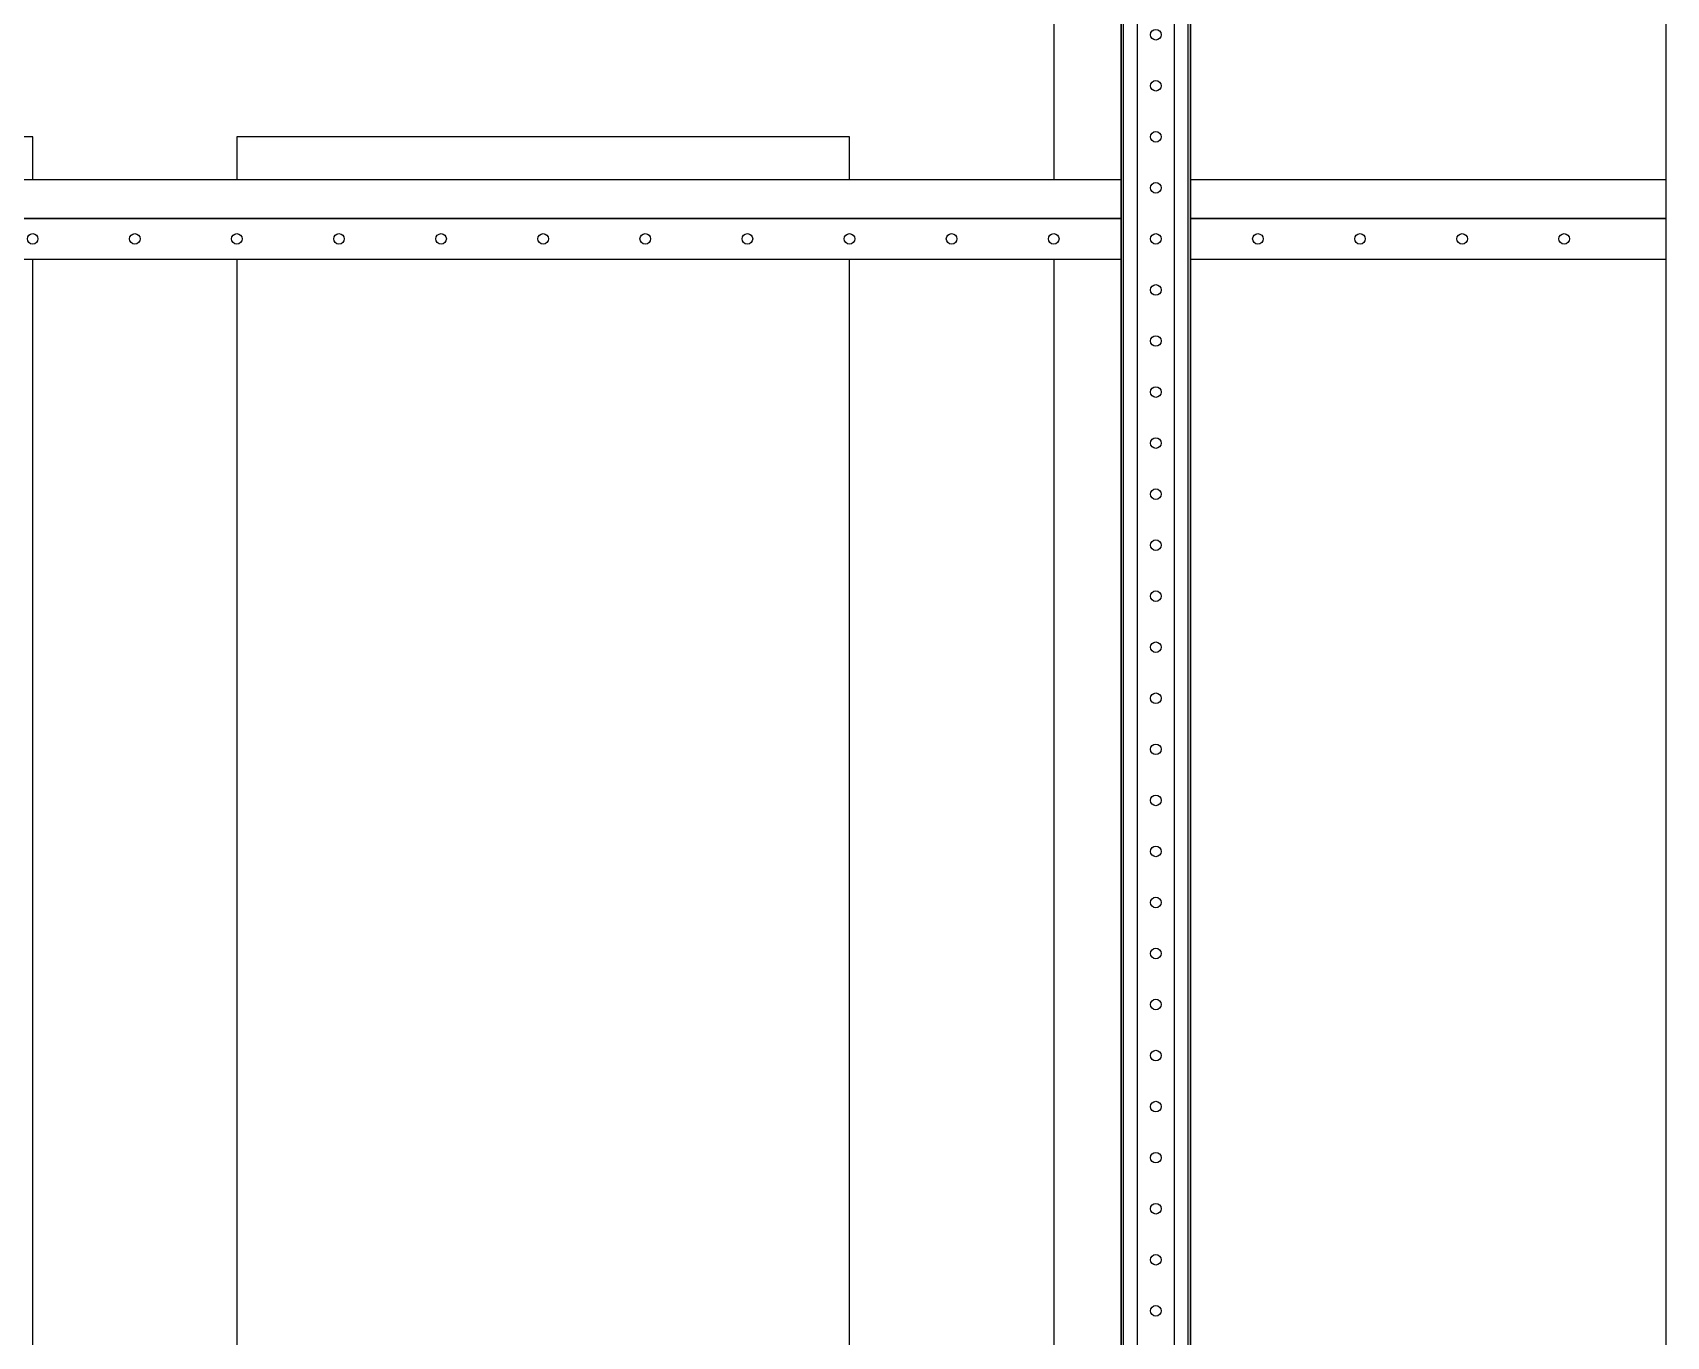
# Model space of a CAD drawing. Header units: millimetres. Extents: x -962357 to -591296, y -223672 to 59420.
# Drawn here: x -780230 to -779430, y -173981 to -173343 of the extents above; entities that cross this region are included whole.
import ezdxf

# ---------------------------------------------------------------- set-up
doc = ezdxf.new("R2010")
doc.units = ezdxf.units.MM
for name, color, linetype in [('000 - WIPEOUT', 250, 'Continuous'), ('001 - ASCESSORIES', 251, 'Continuous'), ('A11_ALU.SOLID SHEET', 2, 'Continuous')]:
    doc.layers.add(name, color=color, linetype=linetype)

# ---------------------------------------------------------------- blocks, each defined once
blk = doc.blocks.new('*U4875')
at = {"color": 3}
for points in [[(-412.5, -1650), (412.5, -1650), (412.5, -1950), (-412.5, -1950)], [(-412.5, -2050), (412.5, -2050), (412.5, -2350), (-412.5, -2350)]]:
    blk.add_wipeout(points, dxfattribs=at).dxf.layer = '000 - WIPEOUT'
at = {"layer": 'A11_ALU.SOLID SHEET', "color": 0, "linetype": 'ByBlock'}
for points in [[(-412.5, -1950), (412.5, -1950), (412.5, -1650), (-412.5, -1650)], [(-412.5, -2350), (412.5, -2350), (412.5, -2050), (-412.5, -2050)]]:
    blk.add_lwpolyline(points, close=True, dxfattribs=at)
blk = doc.blocks.new('*U4904')
at = {"linetype": 'ByBlock'}
blk.add_wipeout([(-2750, -39), (-1200, -39), (-1200, 0), (-2750, 0)], dxfattribs=at).dxf.layer = '000 - WIPEOUT'
at = {"layer": '001 - ASCESSORIES', "color": 1, "linetype": 'ByBlock'}
blk.add_lwpolyline([(-1200, 0), (-2750, 0), (-2750, -20), (-1200, -20)], close=True, dxfattribs=at)
at = {"layer": '001 - ASCESSORIES', "linetype": 'ByBlock'}
blk.add_lwpolyline([(-1200, -20), (-2750, -20), (-2750, -39), (-1200, -39)], close=True, dxfattribs=at)
at = {"layer": '001 - ASCESSORIES', "color": 1, "linetype": 'ByBlock'}
for centre in [(-2700, -10), (-2650, -10), (-2600, -10), (-2550, -10), (-2500, -10), (-2450, -10), (-2400, -10), (-2350, -10), (-2300, -10), (-2250, -10), (-2200, -10), (-2150, -10), (-2100, -10), (-2050, -10), (-2000, -10), (-1950, -10)]:
    blk.add_circle(centre, 2.6, dxfattribs=at)
blk = doc.blocks.new('000 - ASSCESSORIES_FAMELINE_GALV.BRACKET_FITTING_U-PROFILE_CC-01_TOP_VIEW')
at = {"color": 6}
blk.add_wipeout([(1500, -17), (-1500, -17), (-1500, 17), (1500, 17)], dxfattribs=at).dxf.layer = '000 - WIPEOUT'
at = {"layer": '001 - ASCESSORIES', "color": 0, "linetype": 'ByBlock'}
for p, q in [((1500, 15.8), (-1500, 15.8)), ((1500, -15.8), (-1500, -15.8))]:
    blk.add_line(p, q, dxfattribs=at)
at = {"layer": '001 - ASCESSORIES', "color": 1}
blk.add_lwpolyline([(1500, 17), (1500, -17), (-1500, -17), (-1500, 17)], close=True, dxfattribs=at)
at = {"layer": '001 - ASCESSORIES', "color": 0, "linetype": 'ByBlock'}
for points in [[(-1500, 17), (-1500, 9), (1500, 9), (1500, 17)], [(-1500, -9), (-1500, -17), (1500, -17), (1500, -9)]]:
    blk.add_lwpolyline(points, close=True, dxfattribs=at)
at = {"layer": '001 - ASCESSORIES', "color": 1, "linetype": 'Continuous'}
for centre in [(250, 0), (275, 0), (300, 0), (325, 0), (350, 0), (375, 0), (400, 0), (425, 0), (450, 0), (475, 0), (500, 0), (525, 0), (550, 0), (575, 0), (600, 0), (625, 0), (650, 0), (675, 0), (700, 0), (725, 0), (750, 0), (775, 0), (800, 0), (825, 0), (850, 0), (875, 0)]:
    blk.add_circle(centre, 2.6, dxfattribs=at)
blk = doc.blocks.new('*U4907')
at = {"layer": '001 - ASCESSORIES', "color": 0, "linetype": 'ByBlock'}
blk.add_blockref('000 - ASSCESSORIES_FAMELINE_GALV.BRACKET_FITTING_U-PROFILE_CC-01_TOP_VIEW', (0, 0), dxfattribs=at)
blk = doc.blocks.new('*U4956')
at = {"layer": 'A11_ALU.SOLID SHEET', "linetype": 'ByBlock'}
blk.add_lwpolyline([(-35199.5, 3305.5), (-35199.5, 2495), (-35050, 2495), (-35050, 1555.5), (-34750, 1555.5), (-34750, 3305.5)], close=True, dxfattribs=at)
at = {"layer": 'A11_ALU.SOLID SHEET', "color": 0, "linetype": 'ByBlock', "rotation": 90}
blk.add_blockref('*U4875', (-37500, 1968), dxfattribs=at)
at = {"layer": '001 - ASCESSORIES', "linetype": 'ByBlock', "rotation": 180}
blk.add_blockref('*U4904', (-37500, 2320.5), dxfattribs=at)
at = {"layer": '001 - ASCESSORIES', "linetype": 'ByBlock', "rotation": 270}
blk.add_blockref('*U4907', (-35000, 2680.5), dxfattribs=at)
blk = doc.blocks.new('*U706')
at = {"color": 3}
for points in [[(-412.5, -1650), (412.5, -1650), (412.5, -1950), (-412.5, -1950)], [(-412.5, -2050), (412.5, -2050), (412.5, -2350), (-412.5, -2350)]]:
    blk.add_wipeout(points, dxfattribs=at).dxf.layer = '000 - WIPEOUT'
at = {"layer": 'A11_ALU.SOLID SHEET', "color": 0, "linetype": 'ByBlock'}
for points in [[(-412.5, -1950), (412.5, -1950), (412.5, -1650), (-412.5, -1650)], [(-412.5, -2350), (412.5, -2350), (412.5, -2050), (-412.5, -2050)]]:
    blk.add_lwpolyline(points, close=True, dxfattribs=at)
blk = doc.blocks.new('*U508')
at = {"linetype": 'ByBlock'}
blk.add_wipeout([(-2750, -39), (-1200, -39), (-1200, 0), (-2750, 0)], dxfattribs=at).dxf.layer = '000 - WIPEOUT'
at = {"layer": '001 - ASCESSORIES', "color": 1, "linetype": 'ByBlock'}
blk.add_lwpolyline([(-1200, 0), (-2750, 0), (-2750, -20), (-1200, -20)], close=True, dxfattribs=at)
at = {"layer": '001 - ASCESSORIES', "linetype": 'ByBlock'}
blk.add_lwpolyline([(-1200, -20), (-2750, -20), (-2750, -39), (-1200, -39)], close=True, dxfattribs=at)
at = {"layer": '001 - ASCESSORIES', "color": 1, "linetype": 'ByBlock'}
for centre in [(-2700, -10), (-2650, -10), (-2600, -10), (-2550, -10), (-2500, -10), (-2450, -10), (-2400, -10), (-2350, -10), (-2300, -10), (-2250, -10), (-2200, -10), (-2150, -10), (-2100, -10), (-2050, -10), (-2000, -10), (-1950, -10)]:
    blk.add_circle(centre, 2.6, dxfattribs=at)
blk = doc.blocks.new('*U521')
at = {"layer": '001 - ASCESSORIES', "color": 0, "linetype": 'ByBlock'}
blk.add_blockref('000 - ASSCESSORIES_FAMELINE_GALV.BRACKET_FITTING_U-PROFILE_CC-01_TOP_VIEW', (0, 0), dxfattribs=at)

msp = doc.modelspace()

# ---------------------------------------------------------------- block references
msp.add_blockref('*U4956', (-744680, -175774.39))

# ---------------------------------------------------------------- next in the draw order: linework, layer by layer
at = {"layer": 'A11_ALU.SOLID SHEET', "linetype": 'ByBlock'}
msp.add_lwpolyline([(-779879.5, -172468.89), (-779879.5, -173279.4), (-779730, -173279.4), (-779730, -174218.89), (-779430, -174218.89), (-779430, -172468.89)], close=True, dxfattribs=at)

# ---------------------------------------------------------------- next in the draw order: block references
at = {"layer": 'A11_ALU.SOLID SHEET', "color": 0, "linetype": 'ByBlock', "rotation": 90}
msp.add_blockref('*U706', (-782180, -173806.39), dxfattribs=at)

# ---------------------------------------------------------------- next in the draw order: block references
at = {"layer": '001 - ASCESSORIES', "linetype": 'ByBlock', "rotation": 180}
msp.add_blockref('*U508', (-782180, -173453.89), dxfattribs=at)

# ---------------------------------------------------------------- next in the draw order: block references
at = {"layer": '001 - ASCESSORIES', "linetype": 'ByBlock', "rotation": 270}
msp.add_blockref('*U521', (-779680, -173093.89), dxfattribs=at)

doc.saveas('drawing.dxf')
